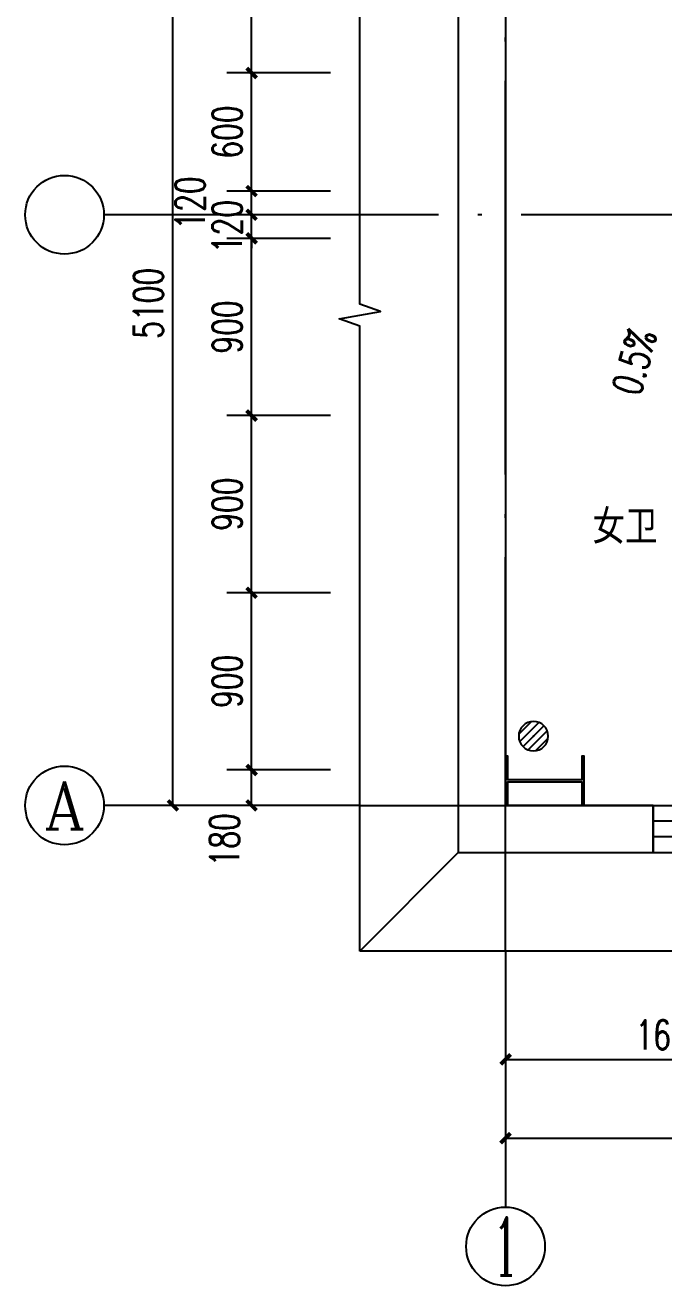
# Model space of a CAD drawing. Extents: x 14095202 to 14511487, y -1430609 to -90420.
# Drawn here: x 14390559 to 14403534, y -1361617 to -1336007 of the extents above; entities that cross this region are included whole.
import ezdxf
from ezdxf.enums import TextEntityAlignment as Align

# ---------------------------------------------------------------- set-up
doc = ezdxf.new("R2010")
doc.units = 0
doc.header["$LTSCALE"] = 1000
doc.header["$MEASUREMENT"] = 0
doc.linetypes.add('DOTE', pattern=[2.42, 2, -0.2, 0.02, -0.2])
for name, color, linetype in [('AXIS', 3, 'Continuous'), ('AXIS_TEXT', 7, 'Continuous'), ('COLUMN', 2, 'Continuous'), ('DIM_SYMB', 3, 'Continuous'), ('DOTE', 1, 'DOTE'), ('LVTRY', 6, 'Continuous'), ('PUB_TEXT', 7, 'Continuous'), ('WALL-PARAPET', 6, 'Continuous'), ('WINDOW', 4, 'Continuous')]:
    doc.layers.add(name, color=color, linetype=linetype)
doc.styles.add('_TCH_AXIS', font='COMPLEX', dxfattribs={"bigfont": 'GBCBIG'})
doc.styles.add('_TCH_DIM', font='SIMPLEX', dxfattribs={"bigfont": 'GBCBIG'})
doc.styles.add('_TCH_DIM_T3', font='SIMPLEX', dxfattribs={"width": 0.705882, "bigfont": 'GBCBIG'})
doc.styles.add('COMPLEX', font='COMPLEX')
doc.styles.add('YAYA', font='', dxfattribs={"width": 0.8, "height": 1})
doc.styles.get('YAYA').set_extended_font_data('SimSun')
doc.dimstyles.new('_TCH_ARCH&&50', dxfattribs={"dimtxt": 148.75, "dimasz": 50, "dimexe": 125, "dimexo": 150, "dimgap": 50, "dimtad": 1, "dimdec": 0, "dimzin": 0, "dimdsep": 46, "dimtxsty": '_TCH_DIM_T3', "dimblk": 'ARCHTICK', "dimcen": 0.09, "dimclrt": 7, "dimazin": 2, "dimtfac": 1, "dimtdec": 0, "dimtix": 1, "dimtmove": 2, "dimatfit": 3, "dimfxl": 0, "dimtolj": 1, "dimtzin": 0, "dimarcsym": 0})

# ---------------------------------------------------------------- blocks, each defined once
blk = doc.blocks.new('A$C797E1D2B')
at = {"layer": 'COLUMN'}
h = blk.add_hatch(color=256, dxfattribs=at)
h.paths.add_polyline_path([(125, 400), (250, 400), (250, 388), (130, 388), (130, 200), (125, 200)])
h.paths.add_polyline_path([(0, 400), (125, 400), (125, 200), (120, 200), (120, 388), (0, 388)])
h.paths.add_polyline_path([(0, 12), (120, 12), (120, 200), (125, 200), (125, 0), (0, 0)])
h.paths.add_polyline_path([(125, 200), (130, 200), (130, 12), (250, 12), (250, 0), (125, 0)])
blk.add_lwpolyline([(250, 0), (250, 12), (130, 12), (130, 388), (250, 388), (250, 400), (0, 400), (0, 388), (120, 388), (120, 12), (0, 12), (0, 0)], close=True, dxfattribs=at)
blk = doc.blocks.new('$lvtry$00000171')
for p, q in [((-74.2, 10.6), (-10.6, 74.2)), ((-69.8, -27.4), (27.4, 69.8)), ((-53, -53), (53, 53)), ((-27.4, -69.8), (69.8, 27.4)), ((10.6, -74.2), (74.2, -10.6))]:
    blk.add_line(p, q)
blk.add_circle((0, 0), 75)
blk.add_point((0, 0))
blk = doc.blocks.new('$TCHSYS$WIN2D')
for p, q in [((-0.5, 0.5), (0.5, 0.5)), ((-0.5, 0.5), (-0.5, -0.5)), ((0.5, 0.5), (0.5, -0.5)), ((0.5, 0.1667), (-0.5, 0.1667)), ((0.5, -0.1667), (-0.5, -0.1667)), ((-0.5, -0.5), (0.5, -0.5))]:
    blk.add_line(p, q)
blk = doc.blocks.new('_AXISO')
blk.add_circle((0, 0), 0.5)
at = {"layer": 'AXIS_TEXT', "style": 'COMPLEX', "width": 1.041667}
blk.add_attdef('A', text='', height=0.56, dxfattribs=at).set_placement((-0.25, -0.28), (0.25, -0.28), align=Align.FIT)
blk = doc.blocks.new('_ArchTick')
at = {"color": 0, "linetype": 'ByBlock', "const_width": 0.4}
blk.add_lwpolyline([(-0.5, -0.5), (0.5, 0.5)], dxfattribs=at)
blk = doc.blocks.new('*D1167')
at = {"layer": 'AXIS', "color": 0, "lineweight": -2}
for p, q in [((-6320, -6110), (-6320, -7035)), ((-120, -6110), (-120, -7035)), ((-6320, -6910), (-120, -6910))]:
    blk.add_line(p, q, dxfattribs=at)
at = {"layer": 'Defpoints', "color": 0}
for p in [(-6320, -5960), (-120, -5960), (-120, -6910)]:
    blk.add_point(p, dxfattribs=at)
at = {"layer": 'AXIS', "color": 0, "lineweight": -2, "xscale": 50, "yscale": 50, "zscale": 50, "rotation": 180}
blk.add_blockref('_ArchTick', (-6320, -6910), dxfattribs=at)
at = {"layer": 'AXIS', "color": 0, "lineweight": -2, "xscale": 50, "yscale": 50, "zscale": 50}
blk.add_blockref('_ArchTick', (-120, -6910), dxfattribs=at)
at = {"layer": 'AXIS', "color": 7, "insert": (-3220, -6785.6), "char_height": 148.75, "attachment_point": 5, "style": '_TCH_DIM_T3'}
blk.add_mtext('\\A1;6200', dxfattribs=at)
blk = doc.blocks.new('*D1168')
at = {"layer": 'AXIS', "color": 0, "lineweight": -2}
for p, q in [((-6320, -6110), (-6320, -6635)), ((-4640, -6110), (-4640, -6635)), ((-6320, -6510), (-4640, -6510))]:
    blk.add_line(p, q, dxfattribs=at)
at = {"layer": 'Defpoints', "color": 0}
for p in [(-6320, -5960), (-4640, -5960), (-4640, -6510)]:
    blk.add_point(p, dxfattribs=at)
at = {"layer": 'AXIS', "color": 0, "lineweight": -2, "xscale": 50, "yscale": 50, "zscale": 50, "rotation": 180}
blk.add_blockref('_ArchTick', (-6320, -6510), dxfattribs=at)
at = {"layer": 'AXIS', "color": 0, "lineweight": -2, "xscale": 50, "yscale": 50, "zscale": 50}
blk.add_blockref('_ArchTick', (-4640, -6510), dxfattribs=at)
at = {"layer": 'AXIS', "color": 7, "insert": (-5480, -6385.6), "char_height": 148.75, "attachment_point": 5, "style": '_TCH_DIM_T3'}
blk.add_mtext('\\A1;1680', dxfattribs=at)
blk = doc.blocks.new('*D1187')
at = {"layer": 'AXIS', "color": 0, "lineweight": -2}
for p, q in [((-7210, -120), (-8135, -120)), ((-8010, -5220), (-8010, -120)), ((-7210, -5220), (-8135, -5220))]:
    blk.add_line(p, q, dxfattribs=at)
at = {"layer": 'Defpoints', "color": 0}
for p in [(-8010, -120), (-7060, -120), (-7060, -5220)]:
    blk.add_point(p, dxfattribs=at)
at = {"layer": 'AXIS', "color": 0, "lineweight": -2, "xscale": 50, "yscale": 50, "zscale": 50}
for p, rotation in [((-8010, -120), 90), ((-8010, -5220), 270)]:
    blk.add_blockref('_ArchTick', p, dxfattribs=dict(at, rotation=rotation))
at = {"layer": 'AXIS', "color": 7, "insert": (-8134.4, -2670), "char_height": 148.75, "attachment_point": 5, "rotation": 90, "style": '_TCH_DIM_T3'}
blk.add_mtext('\\A1;5100', dxfattribs=at)
blk = doc.blocks.new('*D1188')
at = {"layer": 'AXIS', "color": 0, "lineweight": -2}
for p, q in [((-7210, -5040), (-7735, -5040)), ((-7610, -5220), (-7610, -5040)), ((-7210, -5220), (-7735, -5220))]:
    blk.add_line(p, q, dxfattribs=at)
at = {"layer": 'Defpoints', "color": 0}
for p in [(-7610, -5040), (-7060, -5040), (-7060, -5220)]:
    blk.add_point(p, dxfattribs=at)
at = {"layer": 'AXIS', "color": 0, "lineweight": -2, "xscale": 50, "yscale": 50, "zscale": 50}
for p, rotation in [((-7610, -5040), 90), ((-7610, -5220), 270)]:
    blk.add_blockref('_ArchTick', p, dxfattribs=dict(at, rotation=rotation))
at = {"layer": 'AXIS', "color": 7, "insert": (-7747.5, -5395), "char_height": 148.75, "attachment_point": 5, "rotation": 90, "style": '_TCH_DIM_T3'}
blk.add_mtext('\\A1;180', dxfattribs=at)
blk = doc.blocks.new('*D1189')
at = {"layer": 'AXIS', "color": 0, "lineweight": -2}
for p, q in [((-7210, -4140), (-7735, -4140)), ((-7610, -5040), (-7610, -4140)), ((-7210, -5040), (-7735, -5040))]:
    blk.add_line(p, q, dxfattribs=at)
at = {"layer": 'Defpoints', "color": 0}
for p in [(-7610, -4140), (-7060, -4140), (-7060, -5040)]:
    blk.add_point(p, dxfattribs=at)
at = {"layer": 'AXIS', "color": 0, "lineweight": -2, "xscale": 50, "yscale": 50, "zscale": 50}
for p, rotation in [((-7610, -4140), 90), ((-7610, -5040), 270)]:
    blk.add_blockref('_ArchTick', p, dxfattribs=dict(at, rotation=rotation))
at = {"layer": 'AXIS', "color": 7, "insert": (-7734.4, -4590), "char_height": 148.75, "attachment_point": 5, "rotation": 90, "style": '_TCH_DIM_T3'}
blk.add_mtext('\\A1;900', dxfattribs=at)
blk = doc.blocks.new('*D1190')
at = {"layer": 'AXIS', "color": 0, "lineweight": -2}
for p, q in [((-7210, -3240), (-7735, -3240)), ((-7610, -4140), (-7610, -3240)), ((-7210, -4140), (-7735, -4140))]:
    blk.add_line(p, q, dxfattribs=at)
at = {"layer": 'Defpoints', "color": 0}
for p in [(-7610, -3240), (-7060, -3240), (-7060, -4140)]:
    blk.add_point(p, dxfattribs=at)
at = {"layer": 'AXIS', "color": 0, "lineweight": -2, "xscale": 50, "yscale": 50, "zscale": 50}
for p, rotation in [((-7610, -3240), 90), ((-7610, -4140), 270)]:
    blk.add_blockref('_ArchTick', p, dxfattribs=dict(at, rotation=rotation))
at = {"layer": 'AXIS', "color": 7, "insert": (-7734.4, -3690), "char_height": 148.75, "attachment_point": 5, "rotation": 90, "style": '_TCH_DIM_T3'}
blk.add_mtext('\\A1;900', dxfattribs=at)
blk = doc.blocks.new('*D1191')
at = {"layer": 'AXIS', "color": 0, "lineweight": -2}
for p, q in [((-7210, -2340), (-7735, -2340)), ((-7610, -3240), (-7610, -2340)), ((-7210, -3240), (-7735, -3240))]:
    blk.add_line(p, q, dxfattribs=at)
at = {"layer": 'Defpoints', "color": 0}
for p in [(-7610, -2340), (-7060, -2340), (-7060, -3240)]:
    blk.add_point(p, dxfattribs=at)
at = {"layer": 'AXIS', "color": 0, "lineweight": -2, "xscale": 50, "yscale": 50, "zscale": 50}
for p, rotation in [((-7610, -2340), 90), ((-7610, -3240), 270)]:
    blk.add_blockref('_ArchTick', p, dxfattribs=dict(at, rotation=rotation))
at = {"layer": 'AXIS', "color": 7, "insert": (-7734.4, -2790), "char_height": 148.75, "attachment_point": 5, "rotation": 90, "style": '_TCH_DIM_T3'}
blk.add_mtext('\\A1;900', dxfattribs=at)
blk = doc.blocks.new('*D1192')
at = {"layer": 'AXIS', "color": 0, "lineweight": -2}
for p, q in [((-7610, -2220), (-7610, -2170)), ((-7210, -2220), (-7735, -2220)), ((-7610, -2340), (-7610, -2220)), ((-7210, -2340), (-7735, -2340)), ((-7610, -2340), (-7610, -2390))]:
    blk.add_line(p, q, dxfattribs=at)
at = {"layer": 'Defpoints', "color": 0}
for p in [(-7610, -2220), (-7060, -2220), (-7060, -2340)]:
    blk.add_point(p, dxfattribs=at)
at = {"layer": 'AXIS', "color": 0, "lineweight": -2, "xscale": 50, "yscale": 50, "zscale": 50}
for p, rotation in [((-7610, -2220), 270), ((-7610, -2340), 90)]:
    blk.add_blockref('_ArchTick', p, dxfattribs=dict(at, rotation=rotation))
at = {"layer": 'AXIS', "color": 7, "insert": (-7734.4, -2280), "char_height": 148.75, "attachment_point": 5, "rotation": 90, "style": '_TCH_DIM_T3'}
blk.add_mtext('\\A1;120', dxfattribs=at)
blk = doc.blocks.new('*D1193')
at = {"layer": 'AXIS', "color": 0, "lineweight": -2}
for p, q in [((-7210, -2100), (-7735, -2100)), ((-7610, -2220), (-7610, -2100)), ((-7210, -2220), (-7735, -2220))]:
    blk.add_line(p, q, dxfattribs=at)
at = {"layer": 'Defpoints', "color": 0}
for p in [(-7610, -2100), (-7060, -2100), (-7060, -2220)]:
    blk.add_point(p, dxfattribs=at)
at = {"layer": 'AXIS', "color": 0, "lineweight": -2, "xscale": 50, "yscale": 50, "zscale": 50}
for p, rotation in [((-7610, -2100), 90), ((-7610, -2220), 270)]:
    blk.add_blockref('_ArchTick', p, dxfattribs=dict(at, rotation=rotation))
at = {"layer": 'AXIS', "color": 7, "insert": (-7922.5, -2160), "char_height": 148.75, "attachment_point": 5, "rotation": 90, "style": '_TCH_DIM_T3'}
blk.add_mtext('\\A1;120', dxfattribs=at)
blk = doc.blocks.new('*D1194')
at = {"layer": 'AXIS', "color": 0, "lineweight": -2}
for p, q in [((-7210, -1500), (-7735, -1500)), ((-7610, -2100), (-7610, -1500)), ((-7210, -2100), (-7735, -2100))]:
    blk.add_line(p, q, dxfattribs=at)
at = {"layer": 'Defpoints', "color": 0}
for p in [(-7610, -1500), (-7060, -1500), (-7060, -2100)]:
    blk.add_point(p, dxfattribs=at)
at = {"layer": 'AXIS', "color": 0, "lineweight": -2, "xscale": 50, "yscale": 50, "zscale": 50}
for p, rotation in [((-7610, -1500), 90), ((-7610, -2100), 270)]:
    blk.add_blockref('_ArchTick', p, dxfattribs=dict(at, rotation=rotation))
at = {"layer": 'AXIS', "color": 7, "insert": (-7734.4, -1800), "char_height": 148.75, "attachment_point": 5, "rotation": 90, "style": '_TCH_DIM_T3'}
blk.add_mtext('\\A1;600', dxfattribs=at)
blk = doc.blocks.new('*D1195')
at = {"layer": 'AXIS', "color": 0, "lineweight": -2}
for p, q in [((-7210, -240), (-7735, -240)), ((-7610, -1500), (-7610, -240)), ((-7210, -1500), (-7735, -1500))]:
    blk.add_line(p, q, dxfattribs=at)
at = {"layer": 'Defpoints', "color": 0}
for p in [(-7610, -240), (-7060, -240), (-7060, -1500)]:
    blk.add_point(p, dxfattribs=at)
at = {"layer": 'AXIS', "color": 0, "lineweight": -2, "xscale": 50, "yscale": 50, "zscale": 50}
for p, rotation in [((-7610, -240), 90), ((-7610, -1500), 270)]:
    blk.add_blockref('_ArchTick', p, dxfattribs=dict(at, rotation=rotation))
at = {"layer": 'AXIS', "color": 7, "insert": (-7734.4, -870), "char_height": 148.75, "attachment_point": 5, "rotation": 90, "style": '_TCH_DIM_T3'}
blk.add_mtext('\\A1;1260', dxfattribs=at)
blk = doc.blocks.new('A$C63721CB0')
at = {"ltscale": 0.5}
blk.add_line((-7060, -5960), (-6560, -5460), dxfattribs=at)
at = {"layer": 'AXIS'}
for p, q in [((-7060, -2220), (-8360, -2220)), ((-7060, -5220), (-8360, -5220)), ((-6320, -5960), (-6320, -7260))]:
    blk.add_line(p, q, dxfattribs=at)
at = {"layer": 'DIM_SYMB'}
for points in [[(-7060, -5960), (-7060, -2786.3), (-7165, -2748), (-6955, -2711), (-7060, -2673.8), (-7060, 500)], [(500, -5960), (-3223.8, -5960), (-3262, -6065), (-3299, -5855), (-3336.3, -5960), (-7060, -5960)]]:
    blk.add_lwpolyline(points, dxfattribs=at)
blk.add_lwpolyline([(-5464.2, -2706.7, 0, 0, 0), (-5581.5, -3141.1, 40, 0, 0), (-5620.6, -3285.9, 0, 0, 0)], format="xyseb", dxfattribs=at)
at = {"layer": 'DOTE'}
for p, q in [((-6320, -5960), (-6320, 500)), ((-1820, -2220), (-7060, -2220)), ((-7060, -5220), (500, -5220))]:
    blk.add_line(p, q, dxfattribs=at)
at = {"layer": 'WALL-PARAPET'}
for p, q in [((-6560, -80.1), (-6560, -5460)), ((-6320, -240), (-6320, -5220)), ((-5570, -5220), (-6320, -5220)), ((-5570, -5460), (-5570, -5220)), ((-6560, -5460), (-5570, -5460))]:
    blk.add_line(p, q, dxfattribs=at)
at = {"rotation": 270}
blk.add_blockref('A$C797E1D2B', (-6320, -4970), dxfattribs=at)
at = {"layer": 'AXIS', "xscale": 400, "yscale": 400, "zscale": 400}
blk.add_blockref('_AXISO', (-8560, -2220), dxfattribs=at)
at = {"layer": 'AXIS'}
ref = blk.add_blockref('_AXISO', (-8560, -5220), dxfattribs=dict(at, xscale=400, yscale=400, zscale=400))
ref.add_attrib('A', 'A', dxfattribs={"layer": 'AXIS_TEXT', "ltscale": 0.5, "height": 243, "style": '_TCH_AXIS'}).set_placement((-8664.1, -5341.5), (-8455.9, -5341.5), align=Align.FIT)
ref = blk.add_blockref('_AXISO', (-6320, -7460), dxfattribs=dict(at, xscale=400, yscale=400, zscale=400))
ref.add_attrib('A', '1', dxfattribs={"layer": 'AXIS_TEXT', "ltscale": 0.5, "height": 294.1, "style": '_TCH_AXIS'}).set_placement((-6383, -7607.1), (-6257, -7607.1), align=Align.FIT)
at = {"layer": 'LVTRY', "extrusion": (0, 0, -1), "zscale": -1, "rotation": 90}
blk.add_blockref('$lvtry$00000171', (6178.3, -4868.4), dxfattribs=at)
at = {"layer": 'WINDOW', "xscale": 1500, "yscale": 240, "zscale": 1500}
blk.add_blockref('$TCHSYS$WIN2D', (-4820, -5340), dxfattribs=at)
at = {"layer": 'PUB_TEXT', "style": '_TCH_DIM', "width": 0.705882}
blk.add_text('0.5%%%', height=148.75, rotation=74.88633, dxfattribs=at).set_placement((-5637.4, -3146.7))
at = {"layer": 'PUB_TEXT', "style": 'YAYA', "width": 0.8}
blk.add_text('女卫', height=151.9, dxfattribs=at).set_placement((-5878.9, -3875.6))
at = {"layer": 'AXIS'}
for p1, p2, distance, text, picture, middle in [((-7060, -5220), (-7060, -120), 950, '5100', '*D1187', (-8134.4, -2670)), ((-7060, -1500), (-7060, -240), 550, '1260', '*D1195', (-7734.4, -870)), ((-7060, -2100), (-7060, -1500), 550, '600', '*D1194', (-7734.4, -1800)), ((-7060, -2340), (-7060, -2220), 550, '120', '*D1192', (-7734.4, -2280)), ((-7060, -3240), (-7060, -2340), 550, '900', '*D1191', (-7734.4, -2790)), ((-7060, -4140), (-7060, -3240), 550, '900', '*D1190', (-7734.4, -3690)), ((-7060, -5040), (-7060, -4140), 550, '900', '*D1189', (-7734.4, -4590)), ((-6320, -5960), (-120, -5960), -950, '6200', '*D1167', (-3220, -6785.6)), ((-6320, -5960), (-4640, -5960), -550, '1680', '*D1168', (-5480, -6385.6))]:
    dim = blk.add_aligned_dim(p1=p1, p2=p2, distance=distance, text=text, dimstyle='_TCH_ARCH&&50', dxfattribs=at)
    dim.commit()
    dim.dimension.update_dxf_attribs({"geometry": picture, "text_midpoint": middle})
for base, p1, p2, text, picture, middle in [((-7610, -2100), (-7060, -2220), (-7060, -2100), '120', '*D1193', (-7922.5, -2160)), ((-7610, -5040), (-7060, -5220), (-7060, -5040), '180', '*D1188', (-7747.5, -5395))]:
    dim = blk.add_linear_dim(base=base, p1=p1, p2=p2, angle=90, text=text, dimstyle='_TCH_ARCH&&50', dxfattribs=at)
    dim.commit()
    dim.dimension.update_dxf_attribs({"geometry": picture, "text_midpoint": middle, "dimtype": 161})

msp = doc.modelspace()

# ---------------------------------------------------------------- block references
at = {"ltscale": 0.5, "xscale": 4, "yscale": 4, "zscale": 4}
msp.add_blockref('A$C63721CB0', (14425598.7, -1330977.4), dxfattribs=at)

doc.saveas('drawing.dxf')
